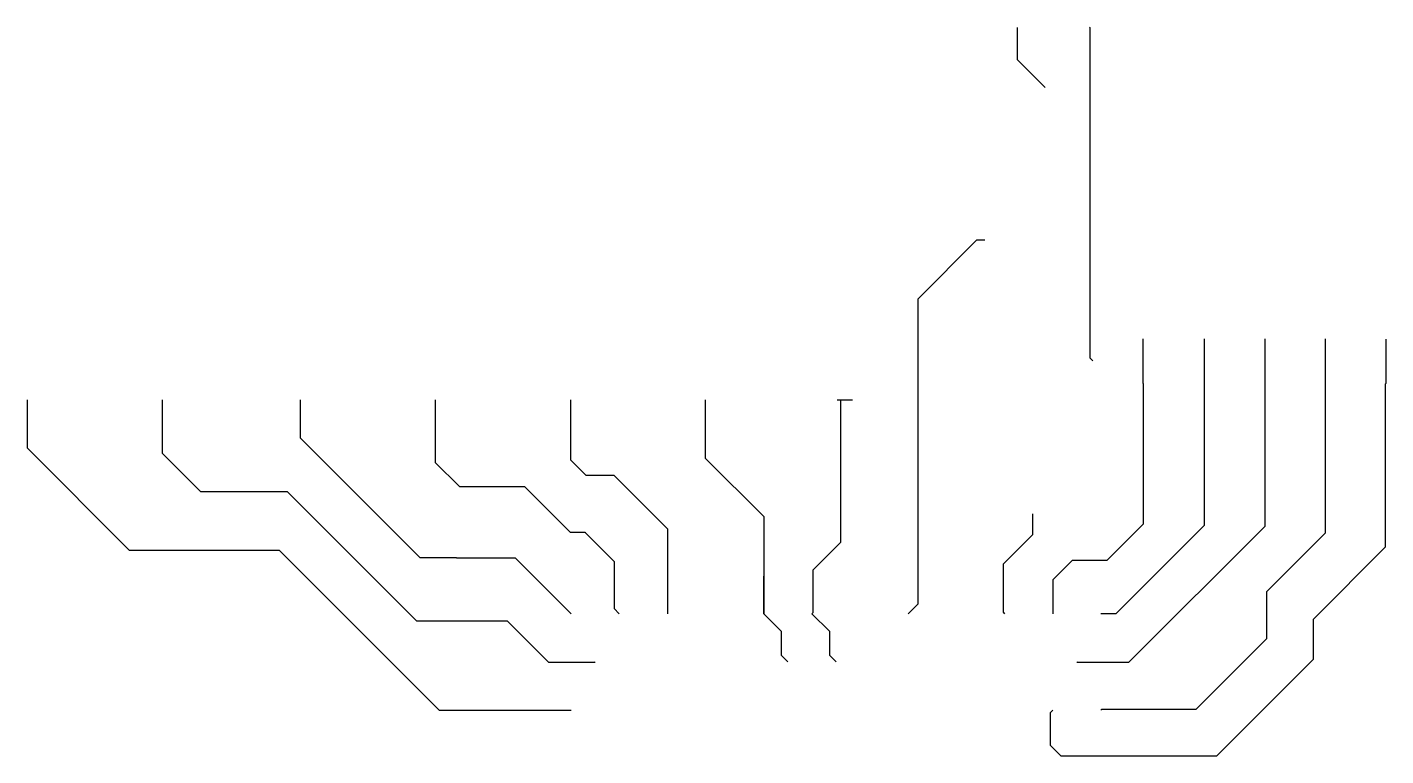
# Model space of a CAD drawing. Extents: x 64 to 177, y -144 to -83.
import ezdxf

# ---------------------------------------------------------------- set-up
doc = ezdxf.new("R2010")
doc.units = 0
doc.layers.get('0').update_dxf_attribs({"linetype": 'CONTINUOUS'})

msp = doc.modelspace()

# ---------------------------------------------------------------- linework, layer by layer
at = {"color": 7}
for points in [[(146.576491, -83.386229), (146.576491, -86.037989)], [(152.596291, -83.360829), (152.614071, -83.376069)], [(152.614071, -83.376069), (152.614071, -110.818229)], [(146.576491, -86.037989), (148.898051, -88.357009)], [(143.218611, -101.057009), (138.339271, -105.938889)], [(143.896791, -101.057009), (143.218611, -101.057009)], [(138.339271, -105.938889), (138.339271, -131.265229)], [(157.061611, -112.946749), (157.061611, -109.245969)], [(162.103511, -109.245969), (162.103511, -112.946749)], [(167.145411, -109.245969), (167.145411, -112.946749)], [(172.174611, -109.245969), (172.174611, -112.946749)], [(177.201271, -109.258669), (177.201271, -112.959449)], [(152.614071, -110.818229), (152.860451, -111.064609)], [(157.061611, -112.946749), (157.061611, -124.628209)], [(162.103511, -112.946749), (162.103511, -124.742509)], [(167.168271, -112.969609), (167.145411, -112.946749)], [(167.168271, -124.785689), (167.168271, -112.969609)], [(172.174611, -112.946749), (172.174611, -125.364809), (167.295271, -130.246689)], [(177.175871, -112.984849), (177.201271, -112.959449)], [(177.175871, -126.512889), (177.175871, -112.984849)], [(64.364311, -114.305649), (64.364311, -118.298529)], [(75.568251, -114.305649), (75.568251, -118.732869)], [(87.043971, -114.305649), (87.043971, -117.457789), (96.975371, -127.389189)], [(98.255531, -114.305649), (98.255531, -119.499949)], [(109.474711, -114.305649), (109.474711, -119.289129)], [(120.683731, -114.305649), (120.683731, -119.144349)], [(131.905451, -114.305649), (131.905451, -126.136969), (129.601671, -128.443289)], [(131.638751, -114.305649), (132.908751, -114.305649)], [(64.364311, -118.298529), (72.845371, -126.779589)], [(75.568251, -118.732869), (78.750871, -121.915489)], [(98.255531, -119.499949), (100.264671, -121.509089)], [(109.474711, -119.289129), (110.754871, -120.569289)], [(120.683731, -119.144349), (125.537671, -123.998289)], [(110.754871, -120.569289), (113.091671, -120.569289), (117.541751, -125.019369)], [(100.264671, -121.509089), (105.674871, -121.509089)], [(105.674871, -121.509089), (109.459471, -125.293689)], [(78.750871, -121.915489), (85.964471, -121.915489)], [(85.964471, -121.915489), (96.695971, -132.646989)], [(125.537671, -123.998289), (125.537671, -132.057709)], [(147.859191, -123.764609), (147.859191, -125.524829), (145.425871, -127.960689)], [(117.541751, -125.019369), (117.541751, -132.062789)], [(157.061611, -124.628209), (154.036471, -127.655889)], [(162.103511, -124.742509), (154.783231, -132.062789)], [(155.839871, -136.114089), (167.168271, -124.785689)], [(109.459471, -125.293689), (110.704071, -125.293689)], [(110.704071, -125.293689), (110.704071, -125.319089)], [(110.704071, -125.319089), (113.117071, -127.732089)], [(72.845371, -126.779589), (85.291371, -126.779589), (98.573031, -140.061249)], [(96.975371, -127.389189), (99.985271, -127.389189), (100.023371, -127.427289)], [(100.023371, -127.427289), (104.905251, -127.427289)], [(104.905251, -127.427289), (109.540751, -132.062789)], [(171.181471, -132.507289), (177.175871, -126.512889)], [(113.117071, -127.732089), (113.117071, -131.636069)], [(129.601671, -128.443289), (129.601671, -132.001829)], [(145.425871, -127.960689), (145.425871, -131.945949)], [(154.036471, -127.655889), (151.140871, -127.655889), (149.540671, -129.253549)], [(125.540211, -132.062789), (125.540211, -128.946209)], [(149.540671, -129.253549), (149.540671, -132.062789)], [(167.295271, -130.246689), (167.295271, -134.158289)], [(113.117071, -131.636069), (113.541251, -132.062789)], [(129.601671, -132.001829), (129.540711, -132.062789)], [(138.339271, -131.265229), (137.541711, -132.062789)], [(145.425871, -131.945949), (145.540171, -132.062789)], [(96.695971, -132.646989), (104.214371, -132.646989)], [(104.214371, -132.646989), (107.656071, -136.088689)], [(125.537671, -132.057709), (125.540211, -132.062789)], [(125.540211, -132.062789), (126.990551, -133.513129)], [(129.540711, -132.062789), (130.991051, -133.513129)], [(154.783231, -132.062789), (153.541171, -132.062789)], [(171.181471, -135.834689), (171.181471, -132.507289)], [(126.990551, -133.513129), (126.990551, -135.512109)], [(130.991051, -133.513129), (130.991051, -135.512109)], [(167.295271, -134.158289), (161.427871, -140.025689)], [(107.656071, -136.088689), (111.516871, -136.088689)], [(111.516871, -136.088689), (111.542271, -136.063289)], [(126.990551, -135.512109), (127.541731, -136.063289)], [(130.991051, -135.512109), (131.542231, -136.063289)], [(155.839871, -136.114089), (151.592991, -136.114089), (151.542191, -136.063289)], [(163.155071, -143.861089), (171.181471, -135.834689)], [(98.573031, -140.061249), (109.540751, -140.061249)], [(149.540671, -140.061249), (149.312071, -140.292389)], [(149.312071, -140.292389), (149.312071, -142.972089)], [(153.579271, -140.025689), (153.541171, -140.061249)], [(161.427871, -140.025689), (153.579271, -140.025689)], [(149.312071, -142.972089), (150.201071, -143.861089)], [(150.201071, -143.861089), (163.155071, -143.861089)]]:
    msp.add_lwpolyline(points, dxfattribs=at)

doc.saveas('drawing.dxf')
